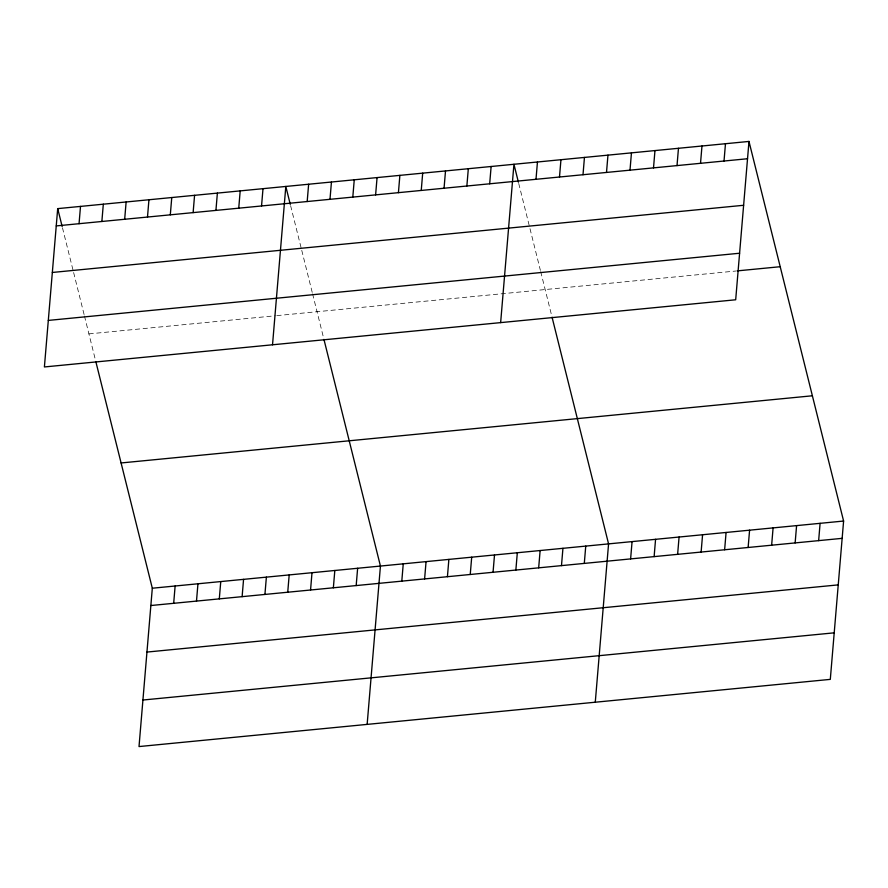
<?xml version="1.0" encoding="UTF-8"?>
<svg xmlns="http://www.w3.org/2000/svg" width="888" height="888" viewBox="0 0 888 888"><rect width="100%" height="100%" fill="white"/><g stroke="black" fill="none" stroke-linecap="round" stroke-linejoin="round"><path stroke-width="0.67" stroke-dasharray="4.44 3.33" d="M88.922 333.888L275.447 315.762M276.79 315.629L735.808 271.029M518.725 183.461L540.392 270.374M540.703 271.65L551.737 315.895M290.598 205.628L301.432 249.084M301.754 250.361L312.265 292.552M312.587 293.828L323.609 338.062M62.471 227.794L73.304 271.251M73.626 272.538L84.138 314.718M84.46 315.995L95.482 360.228"/><path stroke-width="1.33" d="M57.698 208.625L44.4 366.955L735.686 299.778L748.984 141.436L57.698 208.625L62.16 226.518M79.054 223.698L80.508 206.405M101.865 221.478L103.319 204.185M124.675 219.269L126.129 201.965M147.497 217.049L148.94 199.756M170.307 214.829L171.761 197.536M95.815 361.549L152.314 588.222L139.016 746.564L830.302 679.375L843.6 521.045L748.984 141.436M193.118 212.621L194.572 195.316M173.682 603.307L175.125 586.013M215.928 210.401L217.382 193.107M196.492 601.087L197.946 583.793M238.739 208.181L240.193 190.887M219.303 598.878L220.757 581.573M261.549 205.961L263.003 188.667M242.113 596.658L243.567 579.353M272.527 344.788L285.814 186.447L290.276 204.351M264.924 594.438L266.378 577.145M307.181 201.532L308.636 184.238M287.734 592.218L289.188 574.925M329.992 199.312L331.446 182.018M310.556 590.009L311.999 572.705M352.802 197.103L354.257 179.798M333.366 587.789L334.82 570.496M375.613 194.883L377.067 177.578M356.177 585.569L357.631 568.276M398.423 192.663L399.878 175.369M367.144 724.386L380.441 566.056L323.942 339.383M421.245 190.443L422.688 173.149M401.798 581.14L403.252 563.836M444.056 188.234L445.51 170.929M424.608 578.92L426.062 561.627M466.866 186.014L468.32 168.72M447.43 576.701L448.873 559.407M489.677 183.794L491.131 166.5M470.24 574.492L471.695 557.187M500.643 322.61L513.941 164.28L518.403 182.173M493.051 572.272L494.505 554.967M535.997 179.298L537.451 161.993M515.861 570.052L517.316 552.758M559.496 177.012L560.95 159.718M538.672 567.832L540.126 550.538M583.005 174.725L584.448 157.431M561.482 565.623L562.937 548.318M606.504 172.439L607.958 155.145M584.304 563.403L585.747 546.109M630.003 170.163L631.457 152.858M595.271 702.219L608.569 543.889L552.059 317.205M653.513 167.876L654.967 150.572M630.613 558.896L632.067 541.602M677.011 165.59L678.465 148.296M654.123 556.621L655.566 539.316M700.521 163.303L701.975 146.009M677.622 554.334L679.076 537.04M724.02 161.028L725.474 143.723M701.12 552.047L702.575 534.754M724.63 549.761L726.084 532.467M748.129 547.485L749.583 530.18M771.639 545.199L773.093 527.894M795.137 542.912L796.591 525.618M818.647 540.626L820.101 523.332M56.244 225.918L747.53 158.741M52.337 272.461L743.622 205.283M48.307 320.413L739.593 253.235M737.118 270.896L780.208 266.711M121.09 462.959L812.376 395.782M152.314 588.222L843.6 521.045M150.86 605.527L842.146 538.35M146.953 652.07L838.239 584.881M142.935 700.022L834.209 632.833"/></g></svg>
